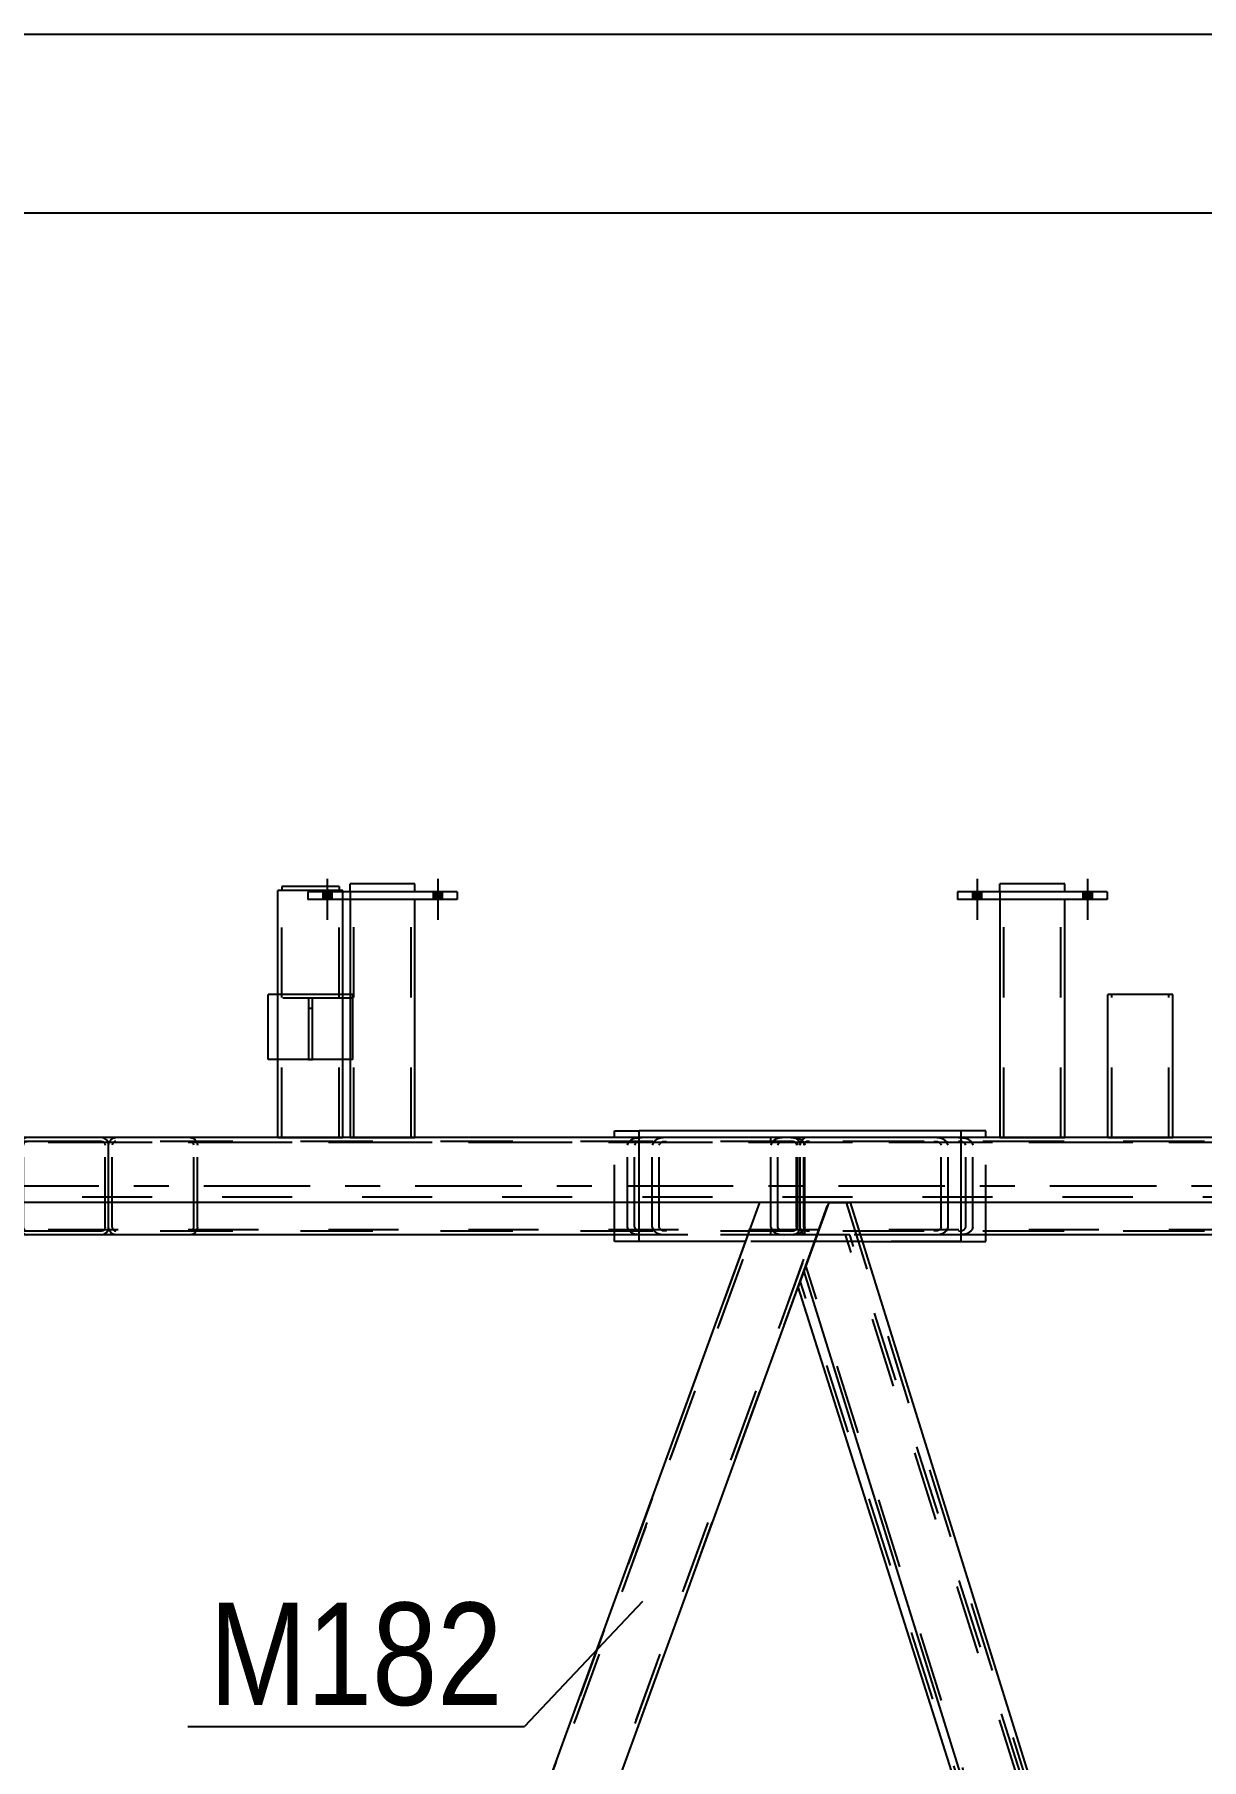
# Model space of a CAD drawing. Header units: millimetres. Extents: x -857 to 332, y -866 to -25.
# Drawn here: x 211.6 to 244.25, y -73.31 to -25.05 of the extents above; entities that cross this region are included whole.
import ezdxf

# ---------------------------------------------------------------- set-up
doc = ezdxf.new("R2010")
doc.units = ezdxf.units.MM
doc.linetypes.add('DXK_LINE_DOT2', pattern=[3.9198, 1.9599, -1.9599])
doc.linetypes.add('DXK_LINE_DOT3', pattern=[5.9187, 2.979, -0.9799, 0.9799, -0.9799])
doc.styles.add('Arial Narrow', font='ARIALN.TTF', dxfattribs={"height": 0.2})

# ---------------------------------------------------------------- blocks, each defined once
blk = doc.blocks.new('Unknown-570386455-1132')
at = {"color": 5, "linetype": 'Continuous'}
for p, q in [((332.353, -25.051), (-856.647, -25.051)), ((327.353, -30.051), (-851.647, -30.051))]:
    blk.add_line(p, q, dxfattribs=at)
blk = doc.blocks.new('Part-570386455-10502 - 10439')
at = {"color": 2, "linetype": 'Continuous'}
for p, q in [((218.137, -53.726), (218.137, -51.908)), ((218.41, -51.908), (218.137, -51.908)), ((220.425, -51.908), (220.228, -51.908)), ((218.41, -53.726), (218.137, -53.726)), ((220.425, -53.726), (220.228, -53.726))]:
    blk.add_line(p, q, dxfattribs=at)
at = {"color": 7, "linetype": 'DXK_LINE_DOT2'}
for p, q in [((220.501, -52.017), (218.137, -52.017)), ((220.228, -51.908), (218.41, -51.908)), ((220.501, -51.908), (220.425, -51.908)), ((220.501, -53.726), (220.501, -51.908)), ((220.228, -53.726), (218.41, -53.726)), ((220.501, -53.726), (220.425, -53.726))]:
    blk.add_line(p, q, dxfattribs=at)
blk = doc.blocks.new('Bolt-570386455-10460 - 10439')
at = {"linetype": 'Continuous'}
for points in [[(219.916, -49.036), (219.661, -49.036), (219.661, -49.255), (219.916, -49.255)], [(219.916, -49.036), (219.661, -49.036), (219.661, -49.255), (219.916, -49.255)], [(223.007, -49.036), (222.752, -49.036), (222.752, -49.255), (223.007, -49.255)], [(223.007, -49.036), (222.752, -49.036), (222.752, -49.255), (223.007, -49.255)]]:
    blk.add_hatch(color=1, dxfattribs=at).paths.add_polyline_path(points)
at = {"color": 1, "linetype": 'Continuous'}
for p, q in [((219.789, -48.673), (219.789, -49.818)), ((219.789, -48.673), (219.789, -49.818)), ((222.88, -48.673), (222.88, -49.818)), ((222.88, -48.673), (222.88, -49.818)), ((219.661, -49.036), (219.661, -49.255)), ((219.661, -49.036), (219.661, -49.255)), ((219.916, -49.036), (219.916, -49.255)), ((219.916, -49.036), (219.916, -49.255)), ((222.752, -49.036), (222.752, -49.255)), ((222.752, -49.036), (222.752, -49.255)), ((223.007, -49.036), (223.007, -49.255)), ((223.007, -49.036), (223.007, -49.255))]:
    blk.add_line(p, q, dxfattribs=at)
blk = doc.blocks.new('Part-570386455-10496 - 10439')
at = {"color": 2, "linetype": 'Continuous'}
for p, q in [((237.524, -55.728), (228.517, -55.728)), ((228.517, -55.909), (228.517, -55.728)), ((237.524, -55.909), (237.524, -55.728)), ((228.517, -58.819), (228.517, -57.727)), ((237.524, -58.819), (237.524, -57.727)), ((231.491, -58.819), (228.517, -58.819)), ((234.762, -58.819), (237.524, -58.819))]:
    blk.add_line(p, q, dxfattribs=at)
at = {"color": 7, "linetype": 'DXK_LINE_DOT2'}
for p, q in [((228.517, -57.727), (228.517, -55.909)), ((237.524, -57.727), (237.524, -55.909)), ((234.762, -58.819), (231.491, -58.819))]:
    blk.add_line(p, q, dxfattribs=at)
blk = doc.blocks.new('Part-570386455-11405 - 10439')
at = {"color": 2, "linetype": 'Continuous'}
for p, q in [((240.425, -48.818), (238.607, -48.818)), ((238.607, -49.036), (238.607, -48.818)), ((240.425, -49.036), (240.425, -48.818))]:
    blk.add_line(p, q, dxfattribs=at)
at = {"color": 7, "linetype": 'DXK_LINE_DOT2'}
for p, q in [((238.607, -49.036), (238.607, -55.91)), ((238.716, -55.91), (238.716, -48.818)), ((240.316, -55.91), (240.316, -48.818)), ((240.425, -55.91), (240.425, -49.036)), ((238.607, -55.91), (240.425, -55.91))]:
    blk.add_line(p, q, dxfattribs=at)
blk = doc.blocks.new('Part-570386455-11411 - 10439')
at = {"color": 2, "linetype": 'Continuous'}
for p, q in [((238.607, -49.255), (238.607, -55.91)), ((240.425, -55.91), (240.425, -49.255)), ((240.207, -55.91), (238.607, -55.91)), ((240.409, -55.91), (240.207, -55.91)), ((240.409, -55.91), (240.425, -55.91))]:
    blk.add_line(p, q, dxfattribs=at)
at = {"color": 7, "linetype": 'DXK_LINE_DOT2'}
for p, q in [((240.425, -49.255), (238.607, -49.255)), ((238.716, -55.91), (238.716, -49.255)), ((240.316, -55.91), (240.316, -49.255)), ((238.607, -55.91), (238.624, -55.91)), ((238.716, -55.91), (238.724, -55.91)), ((238.724, -55.91), (238.742, -55.91)), ((238.742, -55.91), (238.748, -55.91)), ((240.207, -55.91), (240.361, -55.91))]:
    blk.add_line(p, q, dxfattribs=at)
blk = doc.blocks.new('Part-570386455-10622 - 10439')
at = {"color": 2, "linetype": 'Continuous'}
for p, q in [((243.447, -51.908), (241.628, -51.908)), ((241.628, -55.909), (241.628, -51.908)), ((243.447, -55.909), (243.447, -51.908))]:
    blk.add_line(p, q, dxfattribs=at)
at = {"color": 7, "linetype": 'DXK_LINE_DOT2'}
for p, q in [((241.737, -55.911), (241.737, -51.908)), ((243.337, -55.911), (243.337, -51.908)), ((241.628, -55.909), (241.628, -55.911)), ((241.628, -55.911), (243.447, -55.911)), ((243.447, -55.911), (243.447, -55.909)), ((243.447, -55.909), (243.447, -55.911))]:
    blk.add_line(p, q, dxfattribs=at)
blk = doc.blocks.new('Part-570386455-10625 - 10439')
at = {"color": 2, "linetype": 'Continuous'}
for p, q in [((222.243, -48.818), (220.425, -48.818)), ((220.425, -49.036), (220.425, -48.818)), ((222.243, -49.036), (222.243, -48.818))]:
    blk.add_line(p, q, dxfattribs=at)
at = {"color": 7, "linetype": 'DXK_LINE_DOT2'}
for p, q in [((220.425, -49.036), (220.425, -55.91)), ((220.534, -55.91), (220.534, -48.818)), ((222.134, -55.91), (222.134, -48.818)), ((222.243, -55.91), (222.243, -49.036)), ((220.425, -55.91), (222.243, -55.91))]:
    blk.add_line(p, q, dxfattribs=at)
blk = doc.blocks.new('Part-570386455-10833 - 10439')
at = {"color": 2, "linetype": 'Continuous'}
for p, q in [((233.823, -57.727), (233.119, -59.659)), ((233.823, -57.727), (234.422, -57.727)), ((234.422, -57.727), (251.105, -111.25)), ((233.119, -59.659), (249.692, -112.827))]:
    blk.add_line(p, q, dxfattribs=at)
at = {"color": 7, "linetype": 'DXK_LINE_DOT2'}
for p, q in [((234.307, -57.727), (251.043, -111.419)), ((249.806, -112.827), (233.181, -59.49))]:
    blk.add_line(p, q, dxfattribs=at)
blk = doc.blocks.new('Part-570386455-10697 - 10439')
at = {"color": 2, "linetype": 'Continuous'}
for p, q in [((220.119, -48.89), (218.519, -48.89)), ((218.519, -48.89), (218.519, -48.999)), ((220.119, -48.89), (220.119, -48.999))]:
    blk.add_line(p, q, dxfattribs=at)
at = {"color": 7, "linetype": 'DXK_LINE_DOT2'}
blk.add_line((220.119, -48.999), (218.519, -48.999), dxfattribs=at)
blk = doc.blocks.new('Part-570386455-10700 - 10439')
at = {"color": 2, "linetype": 'Continuous'}
for p, q in [((220.228, -48.999), (218.41, -48.999)), ((218.41, -55.909), (218.41, -48.999)), ((220.228, -49.036), (220.228, -48.999)), ((220.228, -55.909), (220.228, -49.255))]:
    blk.add_line(p, q, dxfattribs=at)
at = {"color": 7, "linetype": 'DXK_LINE_DOT2'}
for p, q in [((218.519, -55.911), (218.519, -48.999)), ((220.119, -55.911), (220.119, -48.999)), ((220.228, -49.255), (220.228, -49.036)), ((218.41, -55.909), (218.41, -55.911)), ((218.41, -55.911), (220.228, -55.911)), ((220.228, -55.911), (220.228, -55.909)), ((220.228, -55.909), (220.228, -55.911))]:
    blk.add_line(p, q, dxfattribs=at)
blk = doc.blocks.new('Part-570386455-10703 - 10439')
at = {"color": 2, "linetype": 'Continuous'}
for p, q in [((223.425, -49.036), (219.243, -49.036)), ((219.243, -49.036), (219.243, -49.255)), ((223.425, -49.036), (223.425, -49.255)), ((223.425, -49.255), (219.243, -49.255))]:
    blk.add_line(p, q, dxfattribs=at)
blk = doc.blocks.new('Part-570386455-10706 - 10439')
at = {"color": 2, "linetype": 'Continuous'}
for p, q in [((220.425, -49.255), (220.425, -55.91)), ((222.243, -55.91), (222.243, -49.255)), ((222.025, -55.91), (220.425, -55.91)), ((222.227, -55.91), (222.025, -55.91)), ((222.227, -55.91), (222.243, -55.91))]:
    blk.add_line(p, q, dxfattribs=at)
at = {"color": 7, "linetype": 'DXK_LINE_DOT2'}
for p, q in [((222.243, -49.255), (220.425, -49.255)), ((220.534, -55.91), (220.534, -49.255)), ((222.134, -55.91), (222.134, -49.255)), ((220.425, -55.91), (220.442, -55.91)), ((220.534, -55.91), (220.543, -55.91)), ((220.543, -55.91), (220.56, -55.91)), ((220.56, -55.91), (220.566, -55.91)), ((222.025, -55.91), (222.179, -55.91))]:
    blk.add_line(p, q, dxfattribs=at)
blk = doc.blocks.new('Part-570386455-11139 - 10439')
at = {"color": 2, "linetype": 'Continuous'}
for p, q in [((227.826, -55.909), (227.826, -55.728)), ((227.826, -55.728), (228.517, -55.728)), ((238.215, -55.728), (237.524, -55.728)), ((238.215, -55.909), (238.215, -55.728)), ((227.826, -58.819), (227.826, -58.637)), ((228.517, -58.819), (227.826, -58.819)), ((237.524, -58.819), (238.215, -58.819)), ((238.215, -58.819), (238.215, -58.637))]:
    blk.add_line(p, q, dxfattribs=at)
at = {"color": 7, "linetype": 'DXK_LINE_DOT2'}
for p, q in [((227.826, -58.637), (227.826, -55.909)), ((237.524, -55.728), (228.517, -55.728)), ((238.215, -58.637), (238.215, -55.909)), ((237.524, -58.819), (228.517, -58.819))]:
    blk.add_line(p, q, dxfattribs=at)
blk = doc.blocks.new('Part-570386455-10862 - 10439')
at = {"color": 7, "linetype": 'DXK_LINE_DOT2'}
for p, q in [((301.122, -55.909), (-15.939, -55.909)), ((222.243, -55.909), (220.425, -55.909)), ((240.425, -55.909), (238.607, -55.909)), ((301.122, -56.054), (-24.98, -56.054)), ((301.122, -57.582), (-24.98, -57.582)), ((301.122, -57.727), (38.401, -57.727)), ((234.422, -57.727), (231.888, -57.727))]:
    blk.add_line(p, q, dxfattribs=at)
at = {"color": 2, "linetype": 'Continuous'}
for p, q in [((220.425, -55.909), (204.061, -55.909)), ((238.607, -55.909), (222.243, -55.909)), ((256.789, -55.909), (240.425, -55.909)), ((231.888, -57.727), (195.724, -57.727)), ((270.585, -57.727), (234.422, -57.727))]:
    blk.add_line(p, q, dxfattribs=at)
blk = doc.blocks.new('Part-570386455-10898 - 10439')
at = {"color": 7, "linetype": 'DXK_LINE_DOT2'}
for p, q in [((219.374, -52.017), (219.265, -52.017)), ((219.265, -52.017), (219.265, -53.726)), ((219.374, -53.726), (219.374, -52.017)), ((219.265, -52.29), (219.374, -52.29)), ((219.265, -53.726), (219.374, -53.726))]:
    blk.add_line(p, q, dxfattribs=at)
blk = doc.blocks.new('Part-570386455-11115 - 10439')
at = {"color": 7, "linetype": 'DXK_LINE_DOT2'}
for p, q in [((296.256, -55.909), (-17.473, -55.91)), ((296.256, -56.055), (-17.473, -56.055)), ((296.256, -58.491), (-17.473, -58.491)), ((276.912, -58.637), (-4.358, -58.637))]:
    blk.add_line(p, q, dxfattribs=at)
at = {"color": 7, "linetype": 'DXK_LINE_DOT3'}
blk.add_line((296.256, -57.273), (-17.473, -57.273), dxfattribs=at)
blk = doc.blocks.new('Part-570386455-11408 - 10439')
at = {"color": 2, "linetype": 'Continuous'}
for p, q in [((241.607, -49.036), (237.425, -49.036)), ((237.425, -49.036), (237.425, -49.255)), ((241.607, -49.036), (241.607, -49.255)), ((241.607, -49.255), (237.425, -49.255))]:
    blk.add_line(p, q, dxfattribs=at)
blk = doc.blocks.new('Part-570386455-11333 - 10439')
at = {"color": 7, "linetype": 'DXK_LINE_DOT2'}
for p, q in [((213.687, -56.044), (213.73, -55.973)), ((213.73, -55.973), (213.794, -55.926)), ((213.794, -55.926), (213.87, -55.91)), ((232.822, -55.91), (213.87, -55.91)), ((215.955, -55.91), (216.031, -55.926)), ((216.031, -55.926), (216.095, -55.973)), ((216.095, -55.973), (216.138, -56.044)), ((229.277, -55.91), (229.125, -55.926)), ((232.198, -56.019), (232.198, -55.91)), ((232.898, -55.926), (232.822, -55.91)), ((232.962, -55.973), (232.898, -55.926)), ((233.005, -56.044), (232.962, -55.973)), ((213.672, -56.128), (213.687, -56.044)), ((213.672, -57.727), (213.672, -56.128)), ((213.779, -56.086), (213.771, -56.128)), ((213.771, -58.419), (213.771, -56.128)), ((213.8, -56.051), (213.779, -56.086)), ((213.832, -56.027), (213.8, -56.051)), ((213.87, -56.019), (213.832, -56.027)), ((232.822, -56.019), (213.87, -56.019)), ((215.993, -56.027), (215.955, -56.019)), ((216.025, -56.051), (215.993, -56.027)), ((216.046, -56.086), (216.025, -56.051)), ((216.054, -56.128), (216.046, -56.086)), ((216.054, -58.419), (216.054, -56.128)), ((216.138, -56.044), (216.153, -56.128)), ((216.153, -58.419), (216.153, -56.128)), ((228.903, -56.066), (228.88, -56.128)), ((228.88, -58.419), (228.88, -56.128)), ((228.91, -56.044), (228.903, -56.066)), ((229.079, -56.128), (229.094, -56.086)), ((229.079, -58.419), (229.079, -56.128)), ((229.201, -56.027), (229.277, -56.019)), ((232.822, -56.019), (232.86, -56.027)), ((232.86, -56.027), (232.892, -56.051)), ((232.892, -56.051), (232.914, -56.086)), ((232.914, -56.086), (232.921, -56.128)), ((232.921, -58.419), (232.921, -56.128)), ((233.02, -56.128), (233.005, -56.044)), ((233.02, -58.419), (233.02, -56.128)), ((213.771, -58.419), (213.779, -58.46)), ((213.779, -58.46), (213.8, -58.496)), ((213.8, -58.496), (213.832, -58.519)), ((213.832, -58.519), (213.87, -58.528)), ((232.822, -58.528), (213.87, -58.528)), ((215.955, -58.528), (215.993, -58.519)), ((216.031, -58.62), (215.955, -58.637)), ((215.993, -58.519), (216.025, -58.496)), ((216.025, -58.496), (216.046, -58.46)), ((216.095, -58.573), (216.031, -58.62)), ((216.046, -58.46), (216.054, -58.419)), ((216.138, -58.502), (216.095, -58.573)), ((216.153, -58.419), (216.138, -58.502)), ((232.822, -58.637), (228.517, -58.637)), ((228.88, -58.419), (228.91, -58.502)), ((229.094, -58.46), (229.079, -58.419)), ((229.125, -58.62), (229.277, -58.637)), ((229.277, -58.528), (229.201, -58.519)), ((232.198, -58.637), (232.198, -58.528)), ((232.86, -58.519), (232.822, -58.528)), ((232.822, -58.637), (232.898, -58.62)), ((232.892, -58.496), (232.86, -58.519)), ((232.914, -58.46), (232.892, -58.496)), ((232.898, -58.62), (232.962, -58.573)), ((232.921, -58.419), (232.914, -58.46)), ((232.962, -58.573), (233.005, -58.502)), ((233.005, -58.502), (233.02, -58.419))]:
    blk.add_line(p, q, dxfattribs=at)
at = {"color": 2, "linetype": 'Continuous'}
for p, q in [((213.672, -58.419), (213.672, -57.727)), ((213.687, -58.502), (213.672, -58.419)), ((213.73, -58.573), (213.687, -58.502)), ((213.794, -58.62), (213.73, -58.573)), ((213.87, -58.637), (213.794, -58.62)), ((228.517, -58.637), (213.87, -58.637))]:
    blk.add_line(p, q, dxfattribs=at)
at = {"color": 7, "linetype": 'DXK_LINE_DOT2'}
for centre, radius, start, end in [((229.187, -56.292), 0.371, 99.5182, 138.0638), ((229.232, -56.21), 0.186, 99.5182, 138.0638), ((229.187, -58.254), 0.371, 221.9362, 260.4818), ((229.232, -58.336), 0.186, 221.9362, 260.4818)]:
    blk.add_arc(centre, radius, start, end, dxfattribs=at)
blk = doc.blocks.new('Part-570386455-11166 - 10439')
at = {"color": 7, "linetype": 'DXK_LINE_DOT2'}
for p, q in [((233.492, -58.637), (232.961, -60.094)), ((234.407, -58.637), (233.492, -58.637)), ((251.036, -111.439), (234.292, -58.637)), ((251.097, -111.271), (234.407, -58.637)), ((249.766, -112.728), (233.022, -59.926))]:
    blk.add_line(p, q, dxfattribs=at)
at = {"color": 2, "linetype": 'Continuous'}
blk.add_line((249.594, -112.546), (232.961, -60.094), dxfattribs=at)
blk = doc.blocks.new('Part-570386455-11174 - 10439')
at = {"color": 7, "linetype": 'DXK_LINE_DOT2'}
for p, q in [((232.595, -55.909), (232.443, -55.926)), ((271.453, -55.909), (232.595, -55.909)), ((236.916, -55.926), (236.764, -55.909)), ((267.132, -55.926), (267.284, -55.909)), ((271.453, -55.909), (271.605, -55.926)), ((232.221, -56.066), (232.198, -56.128)), ((232.198, -58.419), (232.198, -56.128)), ((232.228, -56.044), (232.221, -56.066)), ((232.397, -56.128), (232.412, -56.086)), ((232.397, -58.419), (232.397, -56.128)), ((232.519, -56.027), (232.595, -56.019)), ((271.453, -56.019), (232.595, -56.019)), ((236.764, -56.019), (236.84, -56.027)), ((236.947, -56.086), (236.962, -56.128)), ((236.962, -58.419), (236.962, -56.128)), ((237.138, -56.066), (237.131, -56.044)), ((237.161, -56.128), (237.138, -56.066)), ((237.161, -58.419), (237.161, -56.128)), ((266.887, -56.128), (266.917, -56.044)), ((266.887, -58.419), (266.887, -56.128)), ((267.101, -56.086), (267.086, -56.128)), ((267.086, -58.419), (267.086, -56.128)), ((267.284, -56.019), (267.208, -56.027)), ((271.529, -56.027), (271.453, -56.019)), ((271.651, -56.128), (271.636, -56.086)), ((271.651, -58.419), (271.651, -56.128)), ((271.82, -56.044), (271.827, -56.066)), ((271.827, -56.066), (271.85, -56.128)), ((271.85, -58.419), (271.85, -56.128)), ((232.198, -58.419), (232.228, -58.502)), ((232.412, -58.46), (232.397, -58.419)), ((232.443, -58.62), (232.595, -58.637)), ((232.595, -58.528), (232.519, -58.519)), ((271.453, -58.528), (232.595, -58.528)), ((237.524, -58.637), (232.595, -58.637)), ((236.84, -58.519), (236.764, -58.528)), ((236.764, -58.637), (236.916, -58.62)), ((236.962, -58.419), (236.947, -58.46)), ((237.131, -58.502), (237.161, -58.419)), ((271.453, -58.637), (252.568, -58.637)), ((266.917, -58.502), (266.887, -58.419)), ((267.086, -58.419), (267.101, -58.46)), ((267.284, -58.637), (267.132, -58.62)), ((267.208, -58.519), (267.284, -58.528)), ((271.453, -58.528), (271.529, -58.519)), ((271.605, -58.62), (271.453, -58.637)), ((271.636, -58.46), (271.651, -58.419)), ((271.85, -58.419), (271.82, -58.502))]:
    blk.add_line(p, q, dxfattribs=at)
at = {"color": 2, "linetype": 'Continuous'}
blk.add_line((252.568, -58.637), (237.524, -58.637), dxfattribs=at)
at = {"color": 7, "linetype": 'DXK_LINE_DOT2'}
for centre, radius, start, end in [((232.505, -56.292), 0.371, 99.5182, 138.0638), ((236.854, -56.292), 0.371, 41.9362, 80.4818), ((267.193, -56.292), 0.371, 99.5182, 138.0638), ((271.543, -56.292), 0.371, 41.9362, 80.4818), ((232.55, -56.21), 0.186, 99.5182, 138.0638), ((236.809, -56.21), 0.186, 41.9362, 80.4818), ((267.239, -56.21), 0.186, 99.5182, 138.0638), ((271.498, -56.21), 0.186, 41.9362, 80.4818), ((232.505, -58.254), 0.371, 221.9362, 260.4818), ((232.55, -58.336), 0.186, 221.9362, 260.4818), ((236.809, -58.336), 0.186, 279.5182, 318.0638), ((236.854, -58.254), 0.371, 279.5182, 318.0638), ((267.193, -58.254), 0.371, 221.9362, 260.4818), ((267.239, -58.336), 0.186, 221.9362, 260.4818), ((271.498, -58.336), 0.186, 279.5182, 318.0638), ((271.543, -58.254), 0.371, 279.5182, 318.0638)]:
    blk.add_arc(centre, radius, start, end, dxfattribs=at)
blk = doc.blocks.new('Part-570386455-11341 - 10439')
at = {"color": 7, "linetype": 'DXK_LINE_DOT2'}
for p, q in [((211.949, -112.827), (232.004, -57.727)), ((213.652, -112.827), (233.707, -57.727)), ((233.119, -59.659), (233.823, -57.727))]:
    blk.add_line(p, q, dxfattribs=at)
at = {"color": 2, "linetype": 'Continuous'}
for p, q in [((212.407, -111.25), (231.888, -57.727)), ((233.823, -57.727), (231.888, -57.727)), ((213.768, -112.827), (233.119, -59.659))]:
    blk.add_line(p, q, dxfattribs=at)
blk = doc.blocks.new('Part-570386455-11235 - 10439')
at = {"color": 7, "linetype": 'DXK_LINE_DOT2'}
for p, q in [((233.036, -56.044), (233.079, -55.973)), ((233.079, -55.973), (233.143, -55.926)), ((233.143, -55.926), (233.152, -55.924)), ((233.286, -55.909), (233.152, -55.924)), ((233.152, -58.622), (233.152, -55.924)), ((252.171, -55.909), (233.286, -55.909)), ((237.454, -55.909), (237.606, -55.926)), ((249.946, -55.973), (249.903, -56.044)), ((250.01, -55.926), (249.946, -55.973)), ((250.086, -55.909), (250.01, -55.926)), ((252.247, -55.926), (252.171, -55.909)), ((252.311, -55.973), (252.247, -55.926)), ((252.354, -56.044), (252.311, -55.973)), ((233.02, -56.128), (233.036, -56.044)), ((233.02, -58.419), (233.02, -56.128)), ((233.127, -56.086), (233.12, -56.128)), ((233.12, -58.419), (233.12, -56.128)), ((233.145, -56.051), (233.127, -56.086)), ((233.21, -56.027), (233.145, -56.051)), ((233.145, -58.496), (233.145, -56.051)), ((233.286, -56.019), (233.21, -56.027)), ((252.171, -56.019), (233.286, -56.019)), ((237.53, -56.027), (237.454, -56.019)), ((237.653, -56.128), (237.638, -56.086)), ((237.653, -58.419), (237.653, -56.128)), ((237.821, -56.044), (237.851, -56.128)), ((237.851, -58.419), (237.851, -56.128)), ((249.903, -56.044), (249.888, -56.128)), ((249.888, -58.419), (249.888, -56.128)), ((249.987, -56.128), (249.995, -56.086)), ((249.987, -58.419), (249.987, -56.128)), ((249.995, -56.086), (250.016, -56.051)), ((250.016, -56.051), (250.048, -56.027)), ((250.048, -56.027), (250.086, -56.019)), ((252.171, -56.019), (252.209, -56.027)), ((252.209, -56.027), (252.241, -56.051)), ((252.241, -56.051), (252.262, -56.086)), ((252.262, -56.086), (252.27, -56.128)), ((252.27, -58.419), (252.27, -56.128)), ((252.369, -56.128), (252.354, -56.044)), ((252.369, -58.419), (252.369, -56.128)), ((233.036, -58.502), (233.02, -58.419)), ((233.079, -58.573), (233.036, -58.502)), ((233.143, -58.62), (233.079, -58.573)), ((233.12, -58.419), (233.127, -58.46)), ((233.127, -58.46), (233.145, -58.496)), ((233.152, -58.622), (233.143, -58.62)), ((233.145, -58.496), (233.21, -58.519)), ((233.286, -58.637), (233.152, -58.622)), ((233.21, -58.519), (233.286, -58.528)), ((252.171, -58.528), (233.286, -58.528)), ((252.171, -58.637), (233.286, -58.637)), ((237.454, -58.528), (237.53, -58.519)), ((237.606, -58.62), (237.454, -58.637)), ((237.638, -58.46), (237.653, -58.419)), ((237.851, -58.419), (237.821, -58.502)), ((249.888, -58.419), (249.903, -58.502)), ((249.903, -58.502), (249.946, -58.573)), ((249.946, -58.573), (250.01, -58.62)), ((249.995, -58.46), (249.987, -58.419)), ((250.016, -58.496), (249.995, -58.46)), ((250.01, -58.62), (250.086, -58.637)), ((250.048, -58.519), (250.016, -58.496)), ((250.086, -58.528), (250.048, -58.519)), ((252.209, -58.519), (252.171, -58.528)), ((252.171, -58.637), (252.247, -58.62)), ((252.241, -58.496), (252.209, -58.519)), ((252.262, -58.46), (252.241, -58.496)), ((252.247, -58.62), (252.311, -58.573)), ((252.27, -58.419), (252.262, -58.46)), ((252.311, -58.573), (252.354, -58.502)), ((252.354, -58.502), (252.369, -58.419))]:
    blk.add_line(p, q, dxfattribs=at)
for centre, radius, start, end in [((237.545, -56.292), 0.371, 41.9362, 80.4818), ((237.5, -56.21), 0.186, 41.9362, 80.4818), ((237.5, -58.336), 0.186, 279.5182, 318.0638), ((237.545, -58.254), 0.371, 279.5182, 318.0638)]:
    blk.add_arc(centre, radius, start, end, dxfattribs=at)
blk = doc.blocks.new('Part-570386455-11324 - 10439')
at = {"color": 7, "linetype": 'DXK_LINE_DOT2'}
for p, q in [((231.557, -58.637), (211.869, -112.728)), ((211.985, -112.728), (231.673, -58.637)), ((213.688, -112.728), (233.375, -58.637)), ((213.804, -112.728), (233.492, -58.637)), ((233.492, -58.637), (231.557, -58.637)), ((231.574, -58.637), (231.557, -58.637))]:
    blk.add_line(p, q, dxfattribs=at)
blk = doc.blocks.new('Part-570386455-11336 - 10439')
at = {"color": 7, "linetype": 'DXK_LINE_DOT2'}
for p, q in [((193.898, -55.91), (193.746, -55.926)), ((232.755, -55.91), (193.898, -55.91)), ((198.218, -55.926), (198.066, -55.91)), ((228.435, -55.926), (228.587, -55.91)), ((232.755, -55.91), (232.907, -55.926)), ((193.523, -56.066), (193.501, -56.128)), ((193.501, -58.419), (193.501, -56.128)), ((193.531, -56.044), (193.523, -56.066)), ((193.699, -56.128), (193.714, -56.086)), ((193.699, -58.419), (193.699, -56.128)), ((193.822, -56.027), (193.898, -56.019)), ((232.755, -56.019), (193.898, -56.019)), ((198.066, -56.019), (198.142, -56.027)), ((198.25, -56.086), (198.265, -56.128)), ((198.265, -58.419), (198.265, -56.128)), ((198.441, -56.066), (198.433, -56.044)), ((198.463, -56.128), (198.441, -56.066)), ((198.463, -58.419), (198.463, -56.128)), ((228.19, -56.128), (228.22, -56.044)), ((228.19, -58.419), (228.19, -56.128)), ((228.403, -56.086), (228.388, -56.128)), ((228.388, -58.419), (228.388, -56.128)), ((228.587, -56.019), (228.511, -56.027)), ((232.831, -56.027), (232.755, -56.019)), ((232.954, -56.128), (232.939, -56.086)), ((232.954, -58.419), (232.954, -56.128)), ((233.122, -56.044), (233.13, -56.066)), ((233.13, -56.066), (233.152, -56.128)), ((233.152, -58.419), (233.152, -56.128)), ((193.501, -58.419), (193.531, -58.502)), ((193.714, -58.46), (193.699, -58.419)), ((193.746, -58.62), (193.898, -58.637)), ((193.898, -58.528), (193.822, -58.519)), ((232.755, -58.528), (193.898, -58.528)), ((198.827, -58.637), (193.898, -58.637)), ((198.142, -58.519), (198.066, -58.528)), ((198.066, -58.637), (198.218, -58.62)), ((198.265, -58.419), (198.25, -58.46)), ((198.433, -58.502), (198.463, -58.419)), ((232.755, -58.637), (213.87, -58.637)), ((228.22, -58.502), (228.19, -58.419)), ((228.388, -58.419), (228.403, -58.46)), ((228.587, -58.637), (228.435, -58.62)), ((228.511, -58.519), (228.587, -58.528)), ((232.755, -58.528), (232.831, -58.519)), ((232.907, -58.62), (232.755, -58.637)), ((232.939, -58.46), (232.954, -58.419)), ((233.152, -58.419), (233.122, -58.502))]:
    blk.add_line(p, q, dxfattribs=at)
at = {"color": 2, "linetype": 'Continuous'}
blk.add_line((213.87, -58.637), (198.827, -58.637), dxfattribs=at)
at = {"color": 7, "linetype": 'DXK_LINE_DOT2'}
for centre, radius, start, end in [((193.807, -56.292), 0.371, 99.5182, 138.0638), ((198.157, -56.292), 0.371, 41.9362, 80.4818), ((228.496, -56.292), 0.371, 99.5182, 138.0638), ((232.846, -56.292), 0.371, 41.9362, 80.4818), ((193.852, -56.21), 0.186, 99.5182, 138.0638), ((198.112, -56.21), 0.186, 41.9362, 80.4818), ((228.541, -56.21), 0.186, 99.5182, 138.0638), ((232.801, -56.21), 0.186, 41.9362, 80.4818), ((193.807, -58.254), 0.371, 221.9362, 260.4818), ((193.852, -58.336), 0.186, 221.9362, 260.4818), ((198.112, -58.336), 0.186, 279.5182, 318.0638), ((198.157, -58.254), 0.371, 279.5182, 318.0638), ((228.496, -58.254), 0.371, 221.9362, 260.4818), ((228.541, -58.336), 0.186, 221.9362, 260.4818), ((232.801, -58.336), 0.186, 279.5182, 318.0638), ((232.846, -58.254), 0.371, 279.5182, 318.0638)]:
    blk.add_arc(centre, radius, start, end, dxfattribs=at)
blk = doc.blocks.new('Part-570386455-11371 - 10439')
at = {"color": 7, "linetype": 'DXK_LINE_DOT2'}
for p, q in [((194.338, -56.044), (194.381, -55.973)), ((194.381, -55.973), (194.446, -55.926)), ((194.446, -55.926), (194.455, -55.924)), ((194.588, -55.91), (194.455, -55.924)), ((194.455, -58.622), (194.455, -55.924)), ((213.473, -55.91), (194.588, -55.91)), ((198.757, -55.91), (198.909, -55.926)), ((211.249, -55.973), (211.206, -56.044)), ((211.313, -55.926), (211.249, -55.973)), ((211.389, -55.91), (211.313, -55.926)), ((213.549, -55.926), (213.473, -55.91)), ((213.614, -55.973), (213.549, -55.926)), ((213.657, -56.044), (213.614, -55.973)), ((194.323, -56.128), (194.338, -56.044)), ((194.323, -58.419), (194.323, -56.128)), ((194.43, -56.086), (194.422, -56.128)), ((194.422, -58.419), (194.422, -56.128)), ((194.448, -56.051), (194.43, -56.086)), ((194.512, -56.027), (194.448, -56.051)), ((194.448, -58.496), (194.448, -56.051)), ((194.588, -56.019), (194.512, -56.027)), ((213.473, -56.019), (194.588, -56.019)), ((198.833, -56.027), (198.757, -56.019)), ((198.955, -56.128), (198.94, -56.086)), ((198.955, -58.419), (198.955, -56.128)), ((199.124, -56.044), (199.154, -56.128)), ((199.154, -58.419), (199.154, -56.128)), ((211.206, -56.044), (211.19, -56.128)), ((211.19, -58.419), (211.19, -56.128)), ((211.29, -56.128), (211.297, -56.086)), ((211.29, -58.419), (211.29, -56.128)), ((211.297, -56.086), (211.319, -56.051)), ((211.319, -56.051), (211.351, -56.027)), ((211.351, -56.027), (211.389, -56.019)), ((213.473, -56.019), (213.511, -56.027)), ((213.511, -56.027), (213.543, -56.051)), ((213.543, -56.051), (213.565, -56.086)), ((213.565, -56.086), (213.573, -56.128)), ((213.573, -58.419), (213.573, -56.128)), ((213.672, -56.128), (213.657, -56.044)), ((213.672, -58.419), (213.672, -56.128)), ((194.338, -58.502), (194.323, -58.419)), ((194.381, -58.573), (194.338, -58.502)), ((194.446, -58.62), (194.381, -58.573)), ((194.422, -58.419), (194.43, -58.46)), ((194.43, -58.46), (194.448, -58.496)), ((194.455, -58.622), (194.446, -58.62)), ((194.448, -58.496), (194.512, -58.519)), ((194.588, -58.637), (194.455, -58.622)), ((194.512, -58.519), (194.588, -58.528)), ((213.473, -58.528), (194.588, -58.528)), ((213.473, -58.637), (194.588, -58.637)), ((198.757, -58.528), (198.833, -58.519)), ((198.909, -58.62), (198.757, -58.637)), ((198.94, -58.46), (198.955, -58.419)), ((199.154, -58.419), (199.124, -58.502)), ((211.19, -58.419), (211.206, -58.502)), ((211.206, -58.502), (211.249, -58.573)), ((211.249, -58.573), (211.313, -58.62)), ((211.297, -58.46), (211.29, -58.419)), ((211.319, -58.496), (211.297, -58.46)), ((211.313, -58.62), (211.389, -58.637)), ((211.351, -58.519), (211.319, -58.496)), ((211.389, -58.528), (211.351, -58.519)), ((213.511, -58.519), (213.473, -58.528)), ((213.473, -58.637), (213.549, -58.62)), ((213.543, -58.496), (213.511, -58.519)), ((213.565, -58.46), (213.543, -58.496)), ((213.549, -58.62), (213.614, -58.573)), ((213.573, -58.419), (213.565, -58.46)), ((213.614, -58.573), (213.657, -58.502)), ((213.657, -58.502), (213.672, -58.419))]:
    blk.add_line(p, q, dxfattribs=at)
for centre, radius, start, end in [((198.847, -56.292), 0.371, 41.9362, 80.4818), ((198.802, -56.21), 0.186, 41.9362, 80.4818), ((198.802, -58.336), 0.186, 279.5182, 318.0638), ((198.847, -58.254), 0.371, 279.5182, 318.0638)]:
    blk.add_arc(centre, radius, start, end, dxfattribs=at)
blk = doc.blocks.new('Bolt-570386455-11399 - 10439')
at = {"linetype": 'Continuous'}
for points in [[(238.098, -49.036), (237.843, -49.036), (237.843, -49.255), (238.098, -49.255)], [(238.098, -49.036), (237.843, -49.036), (237.843, -49.255), (238.098, -49.255)], [(241.189, -49.036), (240.934, -49.036), (240.934, -49.255), (241.189, -49.255)], [(241.189, -49.036), (240.934, -49.036), (240.934, -49.255), (241.189, -49.255)]]:
    blk.add_hatch(color=1, dxfattribs=at).paths.add_polyline_path(points)
at = {"color": 1, "linetype": 'Continuous'}
for p, q in [((237.971, -48.673), (237.971, -49.818)), ((237.971, -48.673), (237.971, -49.818)), ((241.061, -48.673), (241.061, -49.818)), ((241.061, -48.673), (241.061, -49.818)), ((237.843, -49.036), (237.843, -49.255)), ((237.843, -49.036), (237.843, -49.255)), ((238.098, -49.036), (238.098, -49.255)), ((238.098, -49.036), (238.098, -49.255)), ((240.934, -49.036), (240.934, -49.255)), ((240.934, -49.036), (240.934, -49.255)), ((241.189, -49.036), (241.189, -49.255)), ((241.189, -49.036), (241.189, -49.255))]:
    blk.add_line(p, q, dxfattribs=at)
blk = doc.blocks.new('Mark-570386455-11337 - 10439')
at = {"color": 30, "linetype": 'Continuous'}
for p in [(228.606, -68.89), (215.886, -72.389)]:
    blk.add_line(p, (225.31, -72.389), dxfattribs=at)
at = {"color": 0}
blk.add_wipeout([(224.71, -71.789), (224.71, -68.789), (216.486, -68.789), (216.486, -71.789)], dxfattribs=at)
blk.add_wipeout([(224.71, -71.789), (224.71, -68.789), (216.486, -68.789), (216.486, -71.789)], dxfattribs=at)
at = {"color": 3, "style": 'Arial Narrow'}
blk.add_text('M182', height=2.8633, dxfattribs=at).set_placement((216.486, -71.789))

msp = doc.modelspace()

# ---------------------------------------------------------------- block references
for name in ['Unknown-570386455-1132', 'Bolt-570386455-10460 - 10439', 'Bolt-570386455-11399 - 10439', 'Part-570386455-10700 - 10439', 'Part-570386455-10697 - 10439', 'Part-570386455-10703 - 10439', 'Part-570386455-10625 - 10439', 'Part-570386455-11408 - 10439', 'Part-570386455-11405 - 10439', 'Part-570386455-10706 - 10439', 'Part-570386455-11411 - 10439', 'Part-570386455-10502 - 10439', 'Part-570386455-10898 - 10439', 'Part-570386455-10622 - 10439', 'Part-570386455-10862 - 10439', 'Part-570386455-11115 - 10439', 'Part-570386455-11336 - 10439', 'Part-570386455-11371 - 10439', 'Part-570386455-11333 - 10439', 'Part-570386455-11139 - 10439', 'Part-570386455-10496 - 10439', 'Part-570386455-11174 - 10439', 'Part-570386455-11235 - 10439', 'Part-570386455-11341 - 10439', 'Part-570386455-10833 - 10439', 'Part-570386455-11324 - 10439', 'Part-570386455-11166 - 10439']:
    msp.add_blockref(name, (0, 0))

# ---------------------------------------------------------------- next in the draw order: block references
msp.add_blockref('Mark-570386455-11337 - 10439', (0, 0))

doc.saveas('drawing.dxf')
